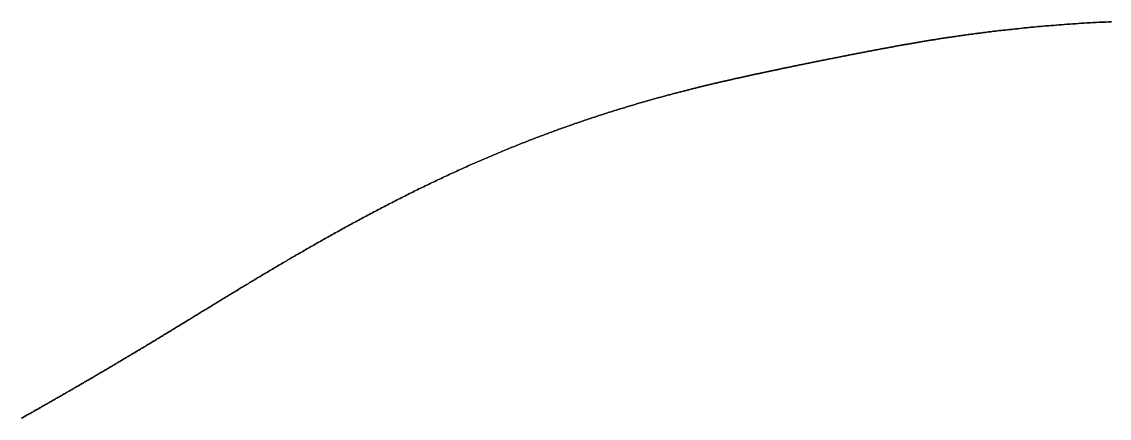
# Model space of a CAD drawing. Header units: inches. Extents: x 130170 to 284068, y 377793 to 804530.
# Drawn here: x 252325.4 to 252410.5, y 753116.8 to 753147.8 of the extents above; entities that cross this region are included whole.
import ezdxf

# ---------------------------------------------------------------- set-up
doc = ezdxf.new("R2010")
doc.units = ezdxf.units.IN
doc.header["$MEASUREMENT"] = 0
doc.layers.add('muni_il', color=7, linetype='Continuous')

msp = doc.modelspace()

# ---------------------------------------------------------------- linework, layer by layer
at = {"layer": 'muni_il'}
for points in [[(252410.719, 753147.85), (252410.477, 753147.84), (252410.236, 753147.829), (252409.996, 753147.818), (252409.757, 753147.807), (252409.519, 753147.795), (252409.282, 753147.782), (252409.048, 753147.769), (252408.814, 753147.756), (252408.583, 753147.742), (252408.354, 753147.727), (252408.126, 753147.713), (252407.901, 753147.698), (252407.678, 753147.683), (252407.457, 753147.667), (252407.238, 753147.651), (252407.021, 753147.635), (252406.807, 753147.619), (252406.595, 753147.603), (252406.386, 753147.586), (252406.179, 753147.569), (252405.975, 753147.553), (252405.773, 753147.536), (252405.574, 753147.519), (252405.377, 753147.501), (252405.182, 753147.484), (252404.99, 753147.467), (252404.801, 753147.449), (252404.614, 753147.432), (252404.429, 753147.414), (252404.247, 753147.397), (252404.068, 753147.379), (252403.891, 753147.361), (252403.716, 753147.344), (252403.544, 753147.326), (252403.374, 753147.308), (252403.206, 753147.291), (252403.041, 753147.273), (252402.878, 753147.256), (252402.718, 753147.238), (252402.559, 753147.221), (252402.403, 753147.204), (252402.25, 753147.186), (252402.098, 753147.169), (252401.948, 753147.152), (252401.801, 753147.135), (252401.656, 753147.117), (252401.513, 753147.1), (252401.372, 753147.083), (252401.233, 753147.067), (252401.096, 753147.05), (252400.961, 753147.033), (252400.828, 753147.016), (252400.697, 753147), (252400.568, 753146.984), (252400.44, 753146.967), (252400.315, 753146.951), (252400.191, 753146.935), (252400.069, 753146.919), (252399.949, 753146.903), (252399.83, 753146.887), (252399.713, 753146.872), (252399.598, 753146.856), (252399.485, 753146.841), (252399.373, 753146.825), (252399.262, 753146.81), (252399.153, 753146.795), (252399.046, 753146.78), (252398.94, 753146.765), (252398.835, 753146.75), (252398.732, 753146.735), (252398.63, 753146.721), (252398.53, 753146.706), (252398.431, 753146.692), (252398.333, 753146.678), (252398.236, 753146.663), (252398.141, 753146.649), (252398.047, 753146.635), (252397.954, 753146.621), (252397.862, 753146.607), (252397.771, 753146.594), (252397.681, 753146.58), (252397.592, 753146.566), (252397.504, 753146.553), (252397.417, 753146.539), (252397.331, 753146.526), (252397.246, 753146.513), (252397.162, 753146.5), (252397.078, 753146.487), (252396.996, 753146.473), (252396.914, 753146.46), (252396.833, 753146.447), (252396.752, 753146.435), (252396.672, 753146.422), (252396.593, 753146.409), (252396.515, 753146.396), (252396.437, 753146.384), (252396.359, 753146.371), (252396.282, 753146.358), (252396.206, 753146.345), (252396.13, 753146.333), (252396.054, 753146.32), (252395.979, 753146.308), (252395.905, 753146.295), (252395.83, 753146.283), (252395.756, 753146.27), (252395.682, 753146.258), (252395.609, 753146.245), (252395.535, 753146.233), (252395.462, 753146.22), (252395.39, 753146.208), (252395.317, 753146.195), (252395.244, 753146.183), (252395.172, 753146.17), (252395.1, 753146.158), (252395.028, 753146.145), (252394.955, 753146.133), (252394.883, 753146.12), (252394.811, 753146.107), (252394.739, 753146.095), (252394.667, 753146.082), (252394.595, 753146.069), (252394.523, 753146.057), (252394.451, 753146.044), (252394.379, 753146.031), (252394.306, 753146.018), (252394.234, 753146.005), (252394.161, 753145.992), (252394.089, 753145.979), (252394.016, 753145.966), (252393.943, 753145.952), (252393.869, 753145.939), (252393.796, 753145.926), (252393.723, 753145.912), (252393.649, 753145.899), (252393.575, 753145.885), (252393.501, 753145.872), (252393.426, 753145.858), (252393.352, 753145.844), (252393.277, 753145.831), (252393.202, 753145.817), (252393.127, 753145.803), (252393.051, 753145.789), (252392.975, 753145.775), (252392.899, 753145.761), (252392.823, 753145.747), (252392.746, 753145.732), (252392.67, 753145.718), (252392.593, 753145.704), (252392.515, 753145.689), (252392.438, 753145.675), (252392.36, 753145.66), (252392.282, 753145.645), (252392.204, 753145.63), (252392.125, 753145.616), (252392.047, 753145.601), (252391.968, 753145.586), (252391.888, 753145.571), (252391.809, 753145.556), (252391.729, 753145.541), (252391.65, 753145.525), (252391.57, 753145.51), (252391.489, 753145.495), (252391.409, 753145.479), (252391.328, 753145.464), (252391.248, 753145.448), (252391.167, 753145.433), (252391.085, 753145.417), (252391.004, 753145.402), (252390.923, 753145.386), (252390.841, 753145.37), (252390.76, 753145.354), (252390.678, 753145.339), (252390.596, 753145.323), (252390.514, 753145.307), (252390.432, 753145.291), (252390.35, 753145.275), (252390.268, 753145.259), (252390.186, 753145.243), (252390.103, 753145.227), (252390.021, 753145.211), (252389.939, 753145.195), (252389.857, 753145.179), (252389.774, 753145.163), (252389.692, 753145.146), (252389.61, 753145.13), (252389.527, 753145.114), (252389.445, 753145.098), (252389.363, 753145.082), (252389.281, 753145.065), (252389.199, 753145.049), (252389.117, 753145.033), (252389.035, 753145.017), (252388.953, 753145.001), (252388.872, 753144.984), (252388.79, 753144.968), (252388.709, 753144.952), (252388.628, 753144.936), (252388.547, 753144.92), (252388.466, 753144.904), (252388.385, 753144.888), (252388.305, 753144.872), (252388.225, 753144.855), (252388.145, 753144.839), (252388.065, 753144.823), (252387.985, 753144.807), (252387.906, 753144.792), (252387.826, 753144.776), (252387.747, 753144.76), (252387.669, 753144.744), (252387.59, 753144.728), (252387.512, 753144.712), (252387.434, 753144.697), (252387.356, 753144.681), (252387.279, 753144.665), (252387.202, 753144.649), (252387.125, 753144.634), (252387.049, 753144.619), (252386.973, 753144.603), (252386.897, 753144.588), (252386.821, 753144.572), (252386.746, 753144.557), (252386.671, 753144.542), (252386.597, 753144.526), (252386.522, 753144.511), (252386.448, 753144.496), (252386.375, 753144.481), (252386.302, 753144.466), (252386.229, 753144.451), (252386.156, 753144.436), (252386.084, 753144.421), (252386.012, 753144.407), (252385.941, 753144.392), (252385.87, 753144.377), (252385.799, 753144.363), (252385.729, 753144.348), (252385.658, 753144.334), (252385.589, 753144.319), (252385.519, 753144.305), (252385.45, 753144.291), (252385.381, 753144.277), (252385.313, 753144.262), (252385.245, 753144.248), (252385.178, 753144.234), (252385.11, 753144.22), (252385.043, 753144.206), (252384.977, 753144.192), (252384.91, 753144.179), (252384.844, 753144.165), (252384.779, 753144.151), (252384.713, 753144.137), (252384.648, 753144.124), (252384.584, 753144.11), (252384.519, 753144.097), (252384.455, 753144.083), (252384.391, 753144.07), (252384.328, 753144.057), (252384.265, 753144.043), (252384.202, 753144.03), (252384.139, 753144.017), (252384.077, 753144.004), (252384.015, 753143.991), (252383.953, 753143.978), (252383.891, 753143.965), (252383.83, 753143.952), (252383.769, 753143.939), (252383.708, 753143.926), (252383.648, 753143.913), (252383.588, 753143.9), (252383.527, 753143.887), (252383.468, 753143.875), (252383.408, 753143.862), (252383.348, 753143.849), (252383.289, 753143.837), (252383.23, 753143.824), (252383.171, 753143.811), (252383.112, 753143.799), (252383.054, 753143.786), (252382.995, 753143.774), (252382.937, 753143.761), (252382.878, 753143.748), (252382.82, 753143.736), (252382.763, 753143.723), (252382.705, 753143.711), (252382.647, 753143.698), (252382.589, 753143.686), (252382.532, 753143.674), (252382.474, 753143.661), (252382.417, 753143.649), (252382.36, 753143.636), (252382.302, 753143.624), (252382.245, 753143.611), (252382.188, 753143.599), (252382.13, 753143.586), (252382.073, 753143.574), (252382.016, 753143.561), (252381.959, 753143.548), (252381.902, 753143.536), (252381.845, 753143.523), (252381.787, 753143.511), (252381.73, 753143.498), (252381.673, 753143.485), (252381.616, 753143.473), (252381.558, 753143.46), (252381.501, 753143.447), (252381.443, 753143.434), (252381.385, 753143.422), (252381.328, 753143.409), (252381.27, 753143.396), (252381.212, 753143.383), (252381.154, 753143.37), (252381.096, 753143.357), (252381.037, 753143.343), (252380.979, 753143.33), (252380.92, 753143.317), (252380.861, 753143.304), (252380.802, 753143.29), (252380.743, 753143.277), (252380.684, 753143.263), (252380.624, 753143.25), (252380.565, 753143.236), (252380.505, 753143.223), (252380.445, 753143.209), (252380.384, 753143.195), (252380.323, 753143.181), (252380.263, 753143.167), (252380.202, 753143.153), (252380.14, 753143.139), (252380.079, 753143.124), (252380.017, 753143.11), (252379.955, 753143.095), (252379.892, 753143.081), (252379.83, 753143.066), (252379.767, 753143.051), (252379.703, 753143.037), (252379.64, 753143.022), (252379.576, 753143.007), (252379.512, 753142.991), (252379.447, 753142.976), (252379.382, 753142.961), (252379.317, 753142.945), (252379.252, 753142.929), (252379.186, 753142.914), (252379.12, 753142.898), (252379.053, 753142.882), (252378.986, 753142.866), (252378.919, 753142.849), (252378.851, 753142.833), (252378.783, 753142.816), (252378.715, 753142.8), (252378.646, 753142.783), (252378.577, 753142.766), (252378.507, 753142.749), (252378.438, 753142.732), (252378.367, 753142.715), (252378.296, 753142.697), (252378.225, 753142.679), (252378.154, 753142.662), (252378.082, 753142.644), (252378.009, 753142.625), (252377.937, 753142.607), (252377.863, 753142.589), (252377.79, 753142.57), (252377.716, 753142.552), (252377.641, 753142.533), (252377.566, 753142.514), (252377.491, 753142.495), (252377.415, 753142.475), (252377.339, 753142.456), (252377.262, 753142.436), (252377.185, 753142.416), (252377.108, 753142.396), (252377.03, 753142.376), (252376.951, 753142.356), (252376.872, 753142.335), (252376.793, 753142.314), (252376.713, 753142.294), (252376.633, 753142.272), (252376.552, 753142.251), (252376.471, 753142.23), (252376.39, 753142.208), (252376.308, 753142.186), (252376.225, 753142.164), (252376.142, 753142.142), (252376.059, 753142.12), (252375.975, 753142.097), (252375.891, 753142.075), (252375.806, 753142.052), (252375.721, 753142.028), (252375.635, 753142.005), (252375.549, 753141.982), (252375.462, 753141.958), (252375.375, 753141.934), (252375.288, 753141.91), (252375.2, 753141.886), (252375.111, 753141.861), (252375.023, 753141.836), (252374.933, 753141.811), (252374.844, 753141.786), (252374.753, 753141.761), (252374.663, 753141.735), (252374.572, 753141.71), (252374.48, 753141.684), (252374.388, 753141.658), (252374.296, 753141.631), (252374.203, 753141.605), (252374.11, 753141.578), (252374.016, 753141.551), (252373.922, 753141.524), (252373.828, 753141.496), (252373.733, 753141.469), (252373.637, 753141.441), (252373.541, 753141.413), (252373.445, 753141.384), (252373.349, 753141.356), (252373.251, 753141.327), (252373.154, 753141.298), (252373.056, 753141.269), (252372.958, 753141.239), (252372.859, 753141.21), (252372.76, 753141.18), (252372.66, 753141.15), (252372.56, 753141.12), (252372.46, 753141.089), (252372.359, 753141.058), (252372.258, 753141.027), (252372.157, 753140.996), (252372.055, 753140.965), (252371.952, 753140.933), (252371.85, 753140.901), (252371.747, 753140.869), (252371.643, 753140.837), (252371.54, 753140.804), (252371.435, 753140.771), (252371.331, 753140.738), (252371.226, 753140.705), (252371.121, 753140.671), (252371.015, 753140.637), (252370.909, 753140.604), (252370.803, 753140.569), (252370.696, 753140.535), (252370.59, 753140.5), (252370.482, 753140.465), (252370.375, 753140.43), (252370.267, 753140.395), (252370.158, 753140.359), (252370.05, 753140.323), (252369.941, 753140.287), (252369.831, 753140.25), (252369.722, 753140.214), (252369.612, 753140.177), (252369.502, 753140.14), (252369.391, 753140.103), (252369.28, 753140.065), (252369.169, 753140.027), (252369.058, 753139.989), (252368.946, 753139.951), (252368.834, 753139.912), (252368.722, 753139.874), (252368.609, 753139.834), (252368.496, 753139.795), (252368.383, 753139.756), (252368.27, 753139.716), (252368.156, 753139.676), (252368.042, 753139.636), (252367.928, 753139.595), (252367.814, 753139.554), (252367.699, 753139.513), (252367.584, 753139.472), (252367.469, 753139.431), (252367.353, 753139.389), (252367.237, 753139.347), (252367.122, 753139.305), (252367.005, 753139.262), (252366.889, 753139.22), (252366.772, 753139.177), (252366.655, 753139.133), (252366.538, 753139.09), (252366.421, 753139.046), (252366.304, 753139.002), (252366.186, 753138.958), (252366.068, 753138.914), (252365.95, 753138.869), (252365.831, 753138.824), (252365.713, 753138.779), (252365.594, 753138.734), (252365.475, 753138.688), (252365.356, 753138.642), (252365.237, 753138.596), (252365.117, 753138.55), (252364.998, 753138.503), (252364.878, 753138.456), (252364.758, 753138.409), (252364.638, 753138.362), (252364.517, 753138.314), (252364.397, 753138.266), (252364.276, 753138.218), (252364.155, 753138.17), (252364.035, 753138.122), (252363.913, 753138.073), (252363.792, 753138.024), (252363.671, 753137.975), (252363.549, 753137.925), (252363.428, 753137.876), (252363.306, 753137.826), (252363.184, 753137.776), (252363.062, 753137.725), (252362.94, 753137.675), (252362.818, 753137.624), (252362.695, 753137.573), (252362.573, 753137.521), (252362.45, 753137.47), (252362.328, 753137.418), (252362.205, 753137.366), (252362.082, 753137.314), (252361.959, 753137.261), (252361.836, 753137.209), (252361.713, 753137.156), (252361.59, 753137.103), (252361.466, 753137.05), (252361.343, 753136.996), (252361.219, 753136.943), (252361.096, 753136.889), (252360.972, 753136.834), (252360.849, 753136.78), (252360.725, 753136.726), (252360.601, 753136.671), (252360.478, 753136.616), (252360.354, 753136.561), (252360.23, 753136.505), (252360.106, 753136.45), (252359.982, 753136.394), (252359.858, 753136.338), (252359.734, 753136.282), (252359.61, 753136.226), (252359.486, 753136.169), (252359.362, 753136.112), (252359.238, 753136.055), (252359.114, 753135.998), (252358.99, 753135.941), (252358.866, 753135.884), (252358.741, 753135.826), (252358.617, 753135.768), (252358.493, 753135.71), (252358.369, 753135.652), (252358.245, 753135.594), (252358.121, 753135.535), (252357.997, 753135.477), (252357.873, 753135.418), (252357.749, 753135.359), (252357.626, 753135.3), (252357.502, 753135.24), (252357.378, 753135.181), (252357.254, 753135.121), (252357.13, 753135.062), (252357.007, 753135.002), (252356.883, 753134.942), (252356.76, 753134.882), (252356.636, 753134.821), (252356.513, 753134.761), (252356.39, 753134.7), (252356.266, 753134.64), (252356.143, 753134.579), (252356.02, 753134.518), (252355.897, 753134.457), (252355.774, 753134.396), (252355.651, 753134.334), (252355.529, 753134.273), (252355.406, 753134.212), (252355.284, 753134.15), (252355.161, 753134.088), (252355.039, 753134.026), (252354.917, 753133.964), (252354.795, 753133.902), (252354.673, 753133.84), (252354.552, 753133.778), (252354.43, 753133.716), (252354.309, 753133.654), (252354.187, 753133.591), (252354.066, 753133.529), (252353.945, 753133.466), (252353.824, 753133.403), (252353.704, 753133.341), (252353.583, 753133.278), (252353.463, 753133.215), (252353.343, 753133.152), (252353.223, 753133.089), (252353.103, 753133.026), (252352.983, 753132.963), (252352.864, 753132.9), (252352.745, 753132.837), (252352.625, 753132.774), (252352.507, 753132.711), (252352.388, 753132.647), (252352.269, 753132.584), (252352.151, 753132.521), (252352.033, 753132.458), (252351.915, 753132.394), (252351.798, 753132.331), (252351.68, 753132.268), (252351.563, 753132.204), (252351.446, 753132.141), (252351.33, 753132.078), (252351.213, 753132.014), (252351.097, 753131.951), (252350.981, 753131.887), (252350.865, 753131.824), (252350.75, 753131.761), (252350.634, 753131.697), (252350.519, 753131.634), (252350.405, 753131.571), (252350.29, 753131.508), (252350.176, 753131.444), (252350.062, 753131.381), (252349.948, 753131.318), (252349.835, 753131.255), (252349.722, 753131.192), (252349.609, 753131.129), (252349.496, 753131.066), (252349.384, 753131.003), (252349.272, 753130.94), (252349.16, 753130.877), (252349.049, 753130.815), (252348.938, 753130.752), (252348.827, 753130.689), (252348.716, 753130.627), (252348.606, 753130.564), (252348.496, 753130.502), (252348.386, 753130.439), (252348.277, 753130.377), (252348.168, 753130.315), (252348.059, 753130.253), (252347.951, 753130.191), (252347.843, 753130.129), (252347.735, 753130.067), (252347.627, 753130.005), (252347.52, 753129.943), (252347.413, 753129.882), (252347.307, 753129.821), (252347.2, 753129.759), (252347.094, 753129.698), (252346.989, 753129.637), (252346.884, 753129.576), (252346.779, 753129.515), (252346.674, 753129.454), (252346.57, 753129.393), (252346.466, 753129.333), (252346.362, 753129.272), (252346.259, 753129.212), (252346.156, 753129.151), (252346.053, 753129.091), (252345.951, 753129.031), (252345.849, 753128.971), (252345.747, 753128.912), (252345.646, 753128.852), (252345.545, 753128.793), (252345.445, 753128.733), (252345.344, 753128.674), (252345.244, 753128.615), (252345.145, 753128.556), (252345.045, 753128.497), (252344.947, 753128.438), (252344.848, 753128.38), (252344.75, 753128.321), (252344.652, 753128.263), (252344.554, 753128.205), (252344.457, 753128.147), (252344.36, 753128.089), (252344.263, 753128.032), (252344.167, 753127.974), (252344.071, 753127.917), (252343.975, 753127.86), (252343.88, 753127.803), (252343.785, 753127.746), (252343.69, 753127.689), (252343.596, 753127.632), (252343.502, 753127.576), (252343.409, 753127.519), (252343.315, 753127.463), (252343.222, 753127.407), (252343.129, 753127.351), (252343.037, 753127.296), (252342.945, 753127.24), (252342.853, 753127.185), (252342.762, 753127.13), (252342.671, 753127.075), (252342.58, 753127.02), (252342.489, 753126.965), (252342.399, 753126.91), (252342.309, 753126.856), (252342.22, 753126.801), (252342.131, 753126.747), (252342.042, 753126.693), (252341.953, 753126.64), (252341.865, 753126.586), (252341.776, 753126.532), (252341.689, 753126.479), (252341.601, 753126.426), (252341.514, 753126.373), (252341.427, 753126.32), (252341.34, 753126.267), (252341.254, 753126.214), (252341.168, 753126.162), (252341.082, 753126.11), (252340.997, 753126.057), (252340.911, 753126.005), (252340.826, 753125.954), (252340.742, 753125.902), (252340.657, 753125.85), (252340.573, 753125.799), (252340.489, 753125.748), (252340.405, 753125.696), (252340.322, 753125.645), (252340.239, 753125.595), (252340.156, 753125.544), (252340.073, 753125.493), (252339.99, 753125.443), (252339.908, 753125.393), (252339.826, 753125.342), (252339.744, 753125.292), (252339.663, 753125.242), (252339.581, 753125.193), (252339.5, 753125.143), (252339.419, 753125.094), (252339.339, 753125.044), (252339.258, 753124.995), (252339.178, 753124.946), (252339.098, 753124.897), (252339.018, 753124.848), (252338.939, 753124.799), (252338.859, 753124.751), (252338.78, 753124.702), (252338.701, 753124.654), (252338.622, 753124.606), (252338.543, 753124.558), (252338.465, 753124.51), (252338.386, 753124.462), (252338.308, 753124.414), (252338.23, 753124.366), (252338.152, 753124.319), (252338.075, 753124.271), (252337.997, 753124.224), (252337.92, 753124.177), (252337.843, 753124.13), (252337.766, 753124.082), (252337.689, 753124.036), (252337.612, 753123.989), (252337.536, 753123.942), (252337.459, 753123.895), (252337.383, 753123.849), (252337.307, 753123.802), (252337.23, 753123.756), (252337.155, 753123.71), (252337.079, 753123.664), (252337.003, 753123.618), (252336.928, 753123.572), (252336.852, 753123.526), (252336.777, 753123.48), (252336.702, 753123.434), (252336.627, 753123.388), (252336.552, 753123.343), (252336.477, 753123.297), (252336.402, 753123.252), (252336.327, 753123.207), (252336.253, 753123.161), (252336.178, 753123.116), (252336.104, 753123.071), (252336.029, 753123.026), (252335.955, 753122.981), (252335.881, 753122.936), (252335.807, 753122.891), (252335.732, 753122.846), (252335.659, 753122.802), (252335.585, 753122.757), (252335.511, 753122.713), (252335.437, 753122.668), (252335.363, 753122.623), (252335.29, 753122.579), (252335.216, 753122.535), (252335.143, 753122.49), (252335.069, 753122.446), (252334.996, 753122.402), (252334.922, 753122.358), (252334.849, 753122.314), (252334.776, 753122.269), (252334.702, 753122.225), (252334.629, 753122.181), (252334.556, 753122.138), (252334.483, 753122.094), (252334.41, 753122.05), (252334.337, 753122.006), (252334.263, 753121.962), (252334.19, 753121.918), (252334.117, 753121.875), (252334.044, 753121.831), (252333.971, 753121.787), (252333.898, 753121.744), (252333.825, 753121.7), (252333.753, 753121.657), (252333.68, 753121.613), (252333.607, 753121.57), (252333.534, 753121.526), (252333.461, 753121.483), (252333.388, 753121.44), (252333.315, 753121.396), (252333.242, 753121.353), (252333.169, 753121.309), (252333.097, 753121.266), (252333.024, 753121.223), (252332.951, 753121.18), (252332.878, 753121.137), (252332.805, 753121.093), (252332.732, 753121.05), (252332.659, 753121.007), (252332.586, 753120.964), (252332.514, 753120.921), (252332.441, 753120.878), (252332.368, 753120.835), (252332.295, 753120.792), (252332.222, 753120.749), (252332.149, 753120.706), (252332.076, 753120.662), (252332.003, 753120.62), (252331.93, 753120.577), (252331.857, 753120.534), (252331.784, 753120.491), (252331.711, 753120.448), (252331.638, 753120.405), (252331.565, 753120.362), (252331.492, 753120.319), (252331.418, 753120.276), (252331.345, 753120.233), (252331.272, 753120.19), (252331.199, 753120.147), (252331.126, 753120.105), (252331.052, 753120.062), (252330.979, 753120.019), (252330.906, 753119.976), (252330.832, 753119.933), (252330.759, 753119.89), (252330.686, 753119.848), (252330.612, 753119.805), (252330.539, 753119.762), (252330.465, 753119.719), (252330.392, 753119.676), (252330.318, 753119.634), (252330.245, 753119.591), (252330.171, 753119.548), (252330.098, 753119.505), (252330.024, 753119.463), (252329.95, 753119.42), (252329.877, 753119.377), (252329.803, 753119.334), (252329.729, 753119.292), (252329.655, 753119.249), (252329.581, 753119.206), (252329.508, 753119.163), (252329.434, 753119.121), (252329.36, 753119.078), (252329.286, 753119.035), (252329.212, 753118.993), (252329.138, 753118.95), (252329.064, 753118.907), (252328.99, 753118.864), (252328.916, 753118.822), (252328.841, 753118.779), (252328.767, 753118.737), (252328.693, 753118.694), (252328.619, 753118.651), (252328.545, 753118.608), (252328.47, 753118.566), (252328.396, 753118.523), (252328.322, 753118.481), (252328.247, 753118.438), (252328.173, 753118.395), (252328.098, 753118.353), (252328.024, 753118.31), (252327.949, 753118.267), (252327.875, 753118.225), (252327.8, 753118.182), (252327.725, 753118.139), (252327.651, 753118.097), (252327.576, 753118.054), (252327.501, 753118.011), (252327.427, 753117.969), (252327.352, 753117.926), (252327.277, 753117.884), (252327.202, 753117.841), (252327.127, 753117.798), (252327.052, 753117.756), (252326.977, 753117.713), (252326.902, 753117.671), (252326.827, 753117.628), (252326.752, 753117.586), (252326.677, 753117.543), (252326.602, 753117.5), (252326.527, 753117.458), (252326.452, 753117.415), (252326.377, 753117.373), (252326.302, 753117.33), (252326.226, 753117.288), (252326.151, 753117.245), (252326.076, 753117.203), (252326.001, 753117.16), (252325.925, 753117.117), (252325.85, 753117.075), (252325.774, 753117.032), (252325.699, 753116.99), (252325.623, 753116.947), (252325.548, 753116.905), (252325.472, 753116.862), (252325.397, 753116.82)], [(252325.397, 753116.82), (252325.472, 753116.862), (252325.548, 753116.905), (252325.623, 753116.947), (252325.699, 753116.99), (252325.774, 753117.032), (252325.85, 753117.075), (252325.925, 753117.117), (252326.001, 753117.16), (252326.076, 753117.203), (252326.151, 753117.245), (252326.226, 753117.288), (252326.302, 753117.33), (252326.377, 753117.373), (252326.452, 753117.415), (252326.527, 753117.458), (252326.602, 753117.5), (252326.677, 753117.543), (252326.752, 753117.586), (252326.827, 753117.628), (252326.902, 753117.671), (252326.977, 753117.713), (252327.052, 753117.756), (252327.127, 753117.798), (252327.202, 753117.841), (252327.277, 753117.884), (252327.352, 753117.926), (252327.427, 753117.969), (252327.501, 753118.011), (252327.576, 753118.054), (252327.651, 753118.097), (252327.725, 753118.139), (252327.8, 753118.182), (252327.875, 753118.225), (252327.949, 753118.267), (252328.024, 753118.31), (252328.098, 753118.353), (252328.173, 753118.395), (252328.247, 753118.438), (252328.322, 753118.481), (252328.396, 753118.523), (252328.47, 753118.566), (252328.545, 753118.608), (252328.619, 753118.651), (252328.693, 753118.694), (252328.767, 753118.737), (252328.841, 753118.779), (252328.916, 753118.822), (252328.99, 753118.864), (252329.064, 753118.907), (252329.138, 753118.95), (252329.212, 753118.993), (252329.286, 753119.035), (252329.36, 753119.078), (252329.434, 753119.121), (252329.508, 753119.163), (252329.581, 753119.206), (252329.655, 753119.249), (252329.729, 753119.292), (252329.803, 753119.334), (252329.877, 753119.377), (252329.95, 753119.42), (252330.024, 753119.463), (252330.098, 753119.505), (252330.171, 753119.548), (252330.245, 753119.591), (252330.318, 753119.634), (252330.392, 753119.676), (252330.465, 753119.719), (252330.539, 753119.762), (252330.612, 753119.805), (252330.686, 753119.848), (252330.759, 753119.89), (252330.832, 753119.933), (252330.906, 753119.976), (252330.979, 753120.019), (252331.052, 753120.062), (252331.126, 753120.105), (252331.199, 753120.147), (252331.272, 753120.19), (252331.345, 753120.233), (252331.418, 753120.276), (252331.492, 753120.319), (252331.565, 753120.362), (252331.638, 753120.405), (252331.711, 753120.448), (252331.784, 753120.491), (252331.857, 753120.534), (252331.93, 753120.577), (252332.003, 753120.62), (252332.076, 753120.662), (252332.149, 753120.706), (252332.222, 753120.749), (252332.295, 753120.792), (252332.368, 753120.835), (252332.441, 753120.878), (252332.514, 753120.921), (252332.586, 753120.964), (252332.659, 753121.007), (252332.732, 753121.05), (252332.805, 753121.093), (252332.878, 753121.137), (252332.951, 753121.18), (252333.024, 753121.223), (252333.097, 753121.266), (252333.169, 753121.309), (252333.242, 753121.353), (252333.315, 753121.396), (252333.388, 753121.44), (252333.461, 753121.483), (252333.534, 753121.526), (252333.607, 753121.57), (252333.68, 753121.613), (252333.753, 753121.657), (252333.825, 753121.7), (252333.898, 753121.744), (252333.971, 753121.787), (252334.044, 753121.831), (252334.117, 753121.875), (252334.19, 753121.918), (252334.263, 753121.962), (252334.337, 753122.006), (252334.41, 753122.05), (252334.483, 753122.094), (252334.556, 753122.138), (252334.629, 753122.181), (252334.702, 753122.225), (252334.776, 753122.269), (252334.849, 753122.314), (252334.922, 753122.358), (252334.996, 753122.402), (252335.069, 753122.446), (252335.143, 753122.49), (252335.216, 753122.535), (252335.29, 753122.579), (252335.363, 753122.623), (252335.437, 753122.668), (252335.511, 753122.713), (252335.585, 753122.757), (252335.659, 753122.802), (252335.732, 753122.846), (252335.807, 753122.891), (252335.881, 753122.936), (252335.955, 753122.981), (252336.029, 753123.026), (252336.104, 753123.071), (252336.178, 753123.116), (252336.253, 753123.161), (252336.327, 753123.207), (252336.402, 753123.252), (252336.477, 753123.297), (252336.552, 753123.343), (252336.627, 753123.388), (252336.702, 753123.434), (252336.777, 753123.48), (252336.852, 753123.526), (252336.928, 753123.572), (252337.003, 753123.618), (252337.079, 753123.664), (252337.155, 753123.71), (252337.23, 753123.756), (252337.307, 753123.802), (252337.383, 753123.849), (252337.459, 753123.895), (252337.536, 753123.942), (252337.612, 753123.989), (252337.689, 753124.036), (252337.766, 753124.082), (252337.843, 753124.13), (252337.92, 753124.177), (252337.997, 753124.224), (252338.075, 753124.271), (252338.152, 753124.319), (252338.23, 753124.366), (252338.308, 753124.414), (252338.386, 753124.462), (252338.465, 753124.51), (252338.543, 753124.558), (252338.622, 753124.606), (252338.701, 753124.654), (252338.78, 753124.702), (252338.859, 753124.751), (252338.939, 753124.799), (252339.018, 753124.848), (252339.098, 753124.897), (252339.178, 753124.946), (252339.258, 753124.995), (252339.339, 753125.044), (252339.419, 753125.094), (252339.5, 753125.143), (252339.581, 753125.193), (252339.663, 753125.242), (252339.744, 753125.292), (252339.826, 753125.342), (252339.908, 753125.393), (252339.99, 753125.443), (252340.073, 753125.493), (252340.156, 753125.544), (252340.239, 753125.595), (252340.322, 753125.645), (252340.405, 753125.696), (252340.489, 753125.748), (252340.573, 753125.799), (252340.657, 753125.85), (252340.742, 753125.902), (252340.826, 753125.954), (252340.911, 753126.005), (252340.997, 753126.057), (252341.082, 753126.11), (252341.168, 753126.162), (252341.254, 753126.214), (252341.34, 753126.267), (252341.427, 753126.32), (252341.514, 753126.373), (252341.601, 753126.426), (252341.689, 753126.479), (252341.776, 753126.532), (252341.865, 753126.586), (252341.953, 753126.64), (252342.042, 753126.693), (252342.131, 753126.747), (252342.22, 753126.801), (252342.309, 753126.856), (252342.399, 753126.91), (252342.489, 753126.965), (252342.58, 753127.02), (252342.671, 753127.075), (252342.762, 753127.13), (252342.853, 753127.185), (252342.945, 753127.24), (252343.037, 753127.296), (252343.129, 753127.351), (252343.222, 753127.407), (252343.315, 753127.463), (252343.409, 753127.519), (252343.502, 753127.576), (252343.596, 753127.632), (252343.69, 753127.689), (252343.785, 753127.746), (252343.88, 753127.803), (252343.975, 753127.86), (252344.071, 753127.917), (252344.167, 753127.974), (252344.263, 753128.032), (252344.36, 753128.089), (252344.457, 753128.147), (252344.554, 753128.205), (252344.652, 753128.263), (252344.75, 753128.321), (252344.848, 753128.38), (252344.947, 753128.438), (252345.045, 753128.497), (252345.145, 753128.556), (252345.244, 753128.615), (252345.344, 753128.674), (252345.445, 753128.733), (252345.545, 753128.793), (252345.646, 753128.852), (252345.747, 753128.912), (252345.849, 753128.971), (252345.951, 753129.031), (252346.053, 753129.091), (252346.156, 753129.151), (252346.259, 753129.212), (252346.362, 753129.272), (252346.466, 753129.333), (252346.57, 753129.393), (252346.674, 753129.454), (252346.779, 753129.515), (252346.884, 753129.576), (252346.989, 753129.637), (252347.094, 753129.698), (252347.2, 753129.759), (252347.307, 753129.821), (252347.413, 753129.882), (252347.52, 753129.943), (252347.627, 753130.005), (252347.735, 753130.067), (252347.843, 753130.129), (252347.951, 753130.191), (252348.059, 753130.253), (252348.168, 753130.315), (252348.277, 753130.377), (252348.386, 753130.439), (252348.496, 753130.502), (252348.606, 753130.564), (252348.716, 753130.627), (252348.827, 753130.689), (252348.938, 753130.752), (252349.049, 753130.815), (252349.16, 753130.877), (252349.272, 753130.94), (252349.384, 753131.003), (252349.496, 753131.066), (252349.609, 753131.129), (252349.722, 753131.192), (252349.835, 753131.255), (252349.948, 753131.318), (252350.062, 753131.381), (252350.176, 753131.444), (252350.29, 753131.508), (252350.405, 753131.571), (252350.519, 753131.634), (252350.634, 753131.697), (252350.75, 753131.761), (252350.865, 753131.824), (252350.981, 753131.887), (252351.097, 753131.951), (252351.213, 753132.014), (252351.33, 753132.078), (252351.446, 753132.141), (252351.563, 753132.204), (252351.68, 753132.268), (252351.798, 753132.331), (252351.915, 753132.394), (252352.033, 753132.458), (252352.151, 753132.521), (252352.269, 753132.584), (252352.388, 753132.647), (252352.507, 753132.711), (252352.625, 753132.774), (252352.745, 753132.837), (252352.864, 753132.9), (252352.983, 753132.963), (252353.103, 753133.026), (252353.223, 753133.089), (252353.343, 753133.152), (252353.463, 753133.215), (252353.583, 753133.278), (252353.704, 753133.341), (252353.824, 753133.403), (252353.945, 753133.466), (252354.066, 753133.529), (252354.187, 753133.591), (252354.309, 753133.654), (252354.43, 753133.716), (252354.552, 753133.778), (252354.673, 753133.84), (252354.795, 753133.902), (252354.917, 753133.964), (252355.039, 753134.026), (252355.161, 753134.088), (252355.284, 753134.15), (252355.406, 753134.212), (252355.529, 753134.273), (252355.651, 753134.334), (252355.774, 753134.396), (252355.897, 753134.457), (252356.02, 753134.518), (252356.143, 753134.579), (252356.266, 753134.64), (252356.39, 753134.7), (252356.513, 753134.761), (252356.636, 753134.821), (252356.76, 753134.882), (252356.883, 753134.942), (252357.007, 753135.002), (252357.13, 753135.062), (252357.254, 753135.121), (252357.378, 753135.181), (252357.502, 753135.24), (252357.626, 753135.3), (252357.749, 753135.359), (252357.873, 753135.418), (252357.997, 753135.477), (252358.121, 753135.535), (252358.245, 753135.594), (252358.369, 753135.652), (252358.493, 753135.71), (252358.617, 753135.768), (252358.741, 753135.826), (252358.866, 753135.884), (252358.99, 753135.941), (252359.114, 753135.998), (252359.238, 753136.055), (252359.362, 753136.112), (252359.486, 753136.169), (252359.61, 753136.226), (252359.734, 753136.282), (252359.858, 753136.338), (252359.982, 753136.394), (252360.106, 753136.45), (252360.23, 753136.505), (252360.354, 753136.561), (252360.478, 753136.616), (252360.601, 753136.671), (252360.725, 753136.726), (252360.849, 753136.78), (252360.972, 753136.834), (252361.096, 753136.889), (252361.219, 753136.943), (252361.343, 753136.996), (252361.466, 753137.05), (252361.59, 753137.103), (252361.713, 753137.156), (252361.836, 753137.209), (252361.959, 753137.261), (252362.082, 753137.314), (252362.205, 753137.366), (252362.328, 753137.418), (252362.45, 753137.47), (252362.573, 753137.521), (252362.695, 753137.573), (252362.818, 753137.624), (252362.94, 753137.675), (252363.062, 753137.725), (252363.184, 753137.776), (252363.306, 753137.826), (252363.428, 753137.876), (252363.549, 753137.925), (252363.671, 753137.975), (252363.792, 753138.024), (252363.913, 753138.073), (252364.035, 753138.122), (252364.155, 753138.17), (252364.276, 753138.218), (252364.397, 753138.266), (252364.517, 753138.314), (252364.638, 753138.362), (252364.758, 753138.409), (252364.878, 753138.456), (252364.998, 753138.503), (252365.117, 753138.55), (252365.237, 753138.596), (252365.356, 753138.642), (252365.475, 753138.688), (252365.594, 753138.734), (252365.713, 753138.779), (252365.831, 753138.824), (252365.95, 753138.869), (252366.068, 753138.914), (252366.186, 753138.958), (252366.304, 753139.002), (252366.421, 753139.046), (252366.538, 753139.09), (252366.655, 753139.133), (252366.772, 753139.177), (252366.889, 753139.22), (252367.005, 753139.262), (252367.122, 753139.305), (252367.237, 753139.347), (252367.353, 753139.389), (252367.469, 753139.431), (252367.584, 753139.472), (252367.699, 753139.513), (252367.814, 753139.554), (252367.928, 753139.595), (252368.042, 753139.636), (252368.156, 753139.676), (252368.27, 753139.716), (252368.383, 753139.756), (252368.496, 753139.795), (252368.609, 753139.834), (252368.722, 753139.874), (252368.834, 753139.912), (252368.946, 753139.951), (252369.058, 753139.989), (252369.169, 753140.027), (252369.28, 753140.065), (252369.391, 753140.103), (252369.502, 753140.14), (252369.612, 753140.177), (252369.722, 753140.214), (252369.831, 753140.25), (252369.941, 753140.287), (252370.05, 753140.323), (252370.158, 753140.359), (252370.267, 753140.395), (252370.375, 753140.43), (252370.482, 753140.465), (252370.59, 753140.5), (252370.696, 753140.535), (252370.803, 753140.569), (252370.909, 753140.604), (252371.015, 753140.637), (252371.121, 753140.671), (252371.226, 753140.705), (252371.331, 753140.738), (252371.435, 753140.771), (252371.54, 753140.804), (252371.643, 753140.837), (252371.747, 753140.869), (252371.85, 753140.901), (252371.952, 753140.933), (252372.055, 753140.965), (252372.157, 753140.996), (252372.258, 753141.027), (252372.359, 753141.058), (252372.46, 753141.089), (252372.56, 753141.12), (252372.66, 753141.15), (252372.76, 753141.18), (252372.859, 753141.21), (252372.958, 753141.239), (252373.056, 753141.269), (252373.154, 753141.298), (252373.251, 753141.327), (252373.349, 753141.356), (252373.445, 753141.384), (252373.541, 753141.413), (252373.637, 753141.441), (252373.733, 753141.469), (252373.828, 753141.496), (252373.922, 753141.524), (252374.016, 753141.551), (252374.11, 753141.578), (252374.203, 753141.605), (252374.296, 753141.631), (252374.388, 753141.658), (252374.48, 753141.684), (252374.572, 753141.71), (252374.663, 753141.735), (252374.753, 753141.761), (252374.844, 753141.786), (252374.933, 753141.811), (252375.023, 753141.836), (252375.111, 753141.861), (252375.2, 753141.886), (252375.288, 753141.91), (252375.375, 753141.934), (252375.462, 753141.958), (252375.549, 753141.982), (252375.635, 753142.005), (252375.721, 753142.028), (252375.806, 753142.052), (252375.891, 753142.075), (252375.975, 753142.097), (252376.059, 753142.12), (252376.142, 753142.142), (252376.225, 753142.164), (252376.308, 753142.186), (252376.39, 753142.208), (252376.471, 753142.23), (252376.552, 753142.251), (252376.633, 753142.272), (252376.713, 753142.294), (252376.793, 753142.314), (252376.872, 753142.335), (252376.951, 753142.356), (252377.03, 753142.376), (252377.108, 753142.396), (252377.185, 753142.416), (252377.262, 753142.436), (252377.339, 753142.456), (252377.415, 753142.475), (252377.491, 753142.495), (252377.566, 753142.514), (252377.641, 753142.533), (252377.716, 753142.552), (252377.79, 753142.57), (252377.863, 753142.589), (252377.937, 753142.607), (252378.009, 753142.625), (252378.082, 753142.644), (252378.154, 753142.662), (252378.225, 753142.679), (252378.296, 753142.697), (252378.367, 753142.715), (252378.438, 753142.732), (252378.507, 753142.749), (252378.577, 753142.766), (252378.646, 753142.783), (252378.715, 753142.8), (252378.783, 753142.816), (252378.851, 753142.833), (252378.919, 753142.849), (252378.986, 753142.866), (252379.053, 753142.882), (252379.12, 753142.898), (252379.186, 753142.914), (252379.252, 753142.929), (252379.317, 753142.945), (252379.382, 753142.961), (252379.447, 753142.976), (252379.512, 753142.991), (252379.576, 753143.007), (252379.64, 753143.022), (252379.703, 753143.037), (252379.767, 753143.051), (252379.83, 753143.066), (252379.892, 753143.081), (252379.955, 753143.095), (252380.017, 753143.11), (252380.079, 753143.124), (252380.14, 753143.139), (252380.202, 753143.153), (252380.263, 753143.167), (252380.323, 753143.181), (252380.384, 753143.195), (252380.445, 753143.209), (252380.505, 753143.223), (252380.565, 753143.236), (252380.624, 753143.25), (252380.684, 753143.263), (252380.743, 753143.277), (252380.802, 753143.29), (252380.861, 753143.304), (252380.92, 753143.317), (252380.979, 753143.33), (252381.037, 753143.343), (252381.096, 753143.357), (252381.154, 753143.37), (252381.212, 753143.383), (252381.27, 753143.396), (252381.328, 753143.409), (252381.385, 753143.422), (252381.443, 753143.434), (252381.501, 753143.447), (252381.558, 753143.46), (252381.616, 753143.473), (252381.673, 753143.485), (252381.73, 753143.498), (252381.787, 753143.511), (252381.845, 753143.523), (252381.902, 753143.536), (252381.959, 753143.548), (252382.016, 753143.561), (252382.073, 753143.574), (252382.13, 753143.586), (252382.188, 753143.599), (252382.245, 753143.611), (252382.302, 753143.624), (252382.36, 753143.636), (252382.417, 753143.649), (252382.474, 753143.661), (252382.532, 753143.674), (252382.589, 753143.686), (252382.647, 753143.698), (252382.705, 753143.711), (252382.763, 753143.723), (252382.82, 753143.736), (252382.878, 753143.748), (252382.937, 753143.761), (252382.995, 753143.774), (252383.054, 753143.786), (252383.112, 753143.799), (252383.171, 753143.811), (252383.23, 753143.824), (252383.289, 753143.837), (252383.348, 753143.849), (252383.408, 753143.862), (252383.468, 753143.875), (252383.527, 753143.887), (252383.588, 753143.9), (252383.648, 753143.913), (252383.708, 753143.926), (252383.769, 753143.939), (252383.83, 753143.952), (252383.891, 753143.965), (252383.953, 753143.978), (252384.015, 753143.991), (252384.077, 753144.004), (252384.139, 753144.017), (252384.202, 753144.03), (252384.265, 753144.043), (252384.328, 753144.057), (252384.391, 753144.07), (252384.455, 753144.083), (252384.519, 753144.097), (252384.584, 753144.11), (252384.648, 753144.124), (252384.713, 753144.137), (252384.779, 753144.151), (252384.844, 753144.165), (252384.91, 753144.179), (252384.977, 753144.192), (252385.043, 753144.206), (252385.11, 753144.22), (252385.178, 753144.234), (252385.245, 753144.248), (252385.313, 753144.262), (252385.381, 753144.277), (252385.45, 753144.291), (252385.519, 753144.305), (252385.589, 753144.319), (252385.658, 753144.334), (252385.729, 753144.348), (252385.799, 753144.363), (252385.87, 753144.377), (252385.941, 753144.392), (252386.012, 753144.407), (252386.084, 753144.421), (252386.156, 753144.436), (252386.229, 753144.451), (252386.302, 753144.466), (252386.375, 753144.481), (252386.448, 753144.496), (252386.522, 753144.511), (252386.597, 753144.526), (252386.671, 753144.542), (252386.746, 753144.557), (252386.821, 753144.572), (252386.897, 753144.588), (252386.973, 753144.603), (252387.049, 753144.619), (252387.125, 753144.634), (252387.202, 753144.649), (252387.279, 753144.665), (252387.356, 753144.681), (252387.434, 753144.697), (252387.512, 753144.712), (252387.59, 753144.728), (252387.669, 753144.744), (252387.747, 753144.76), (252387.826, 753144.776), (252387.906, 753144.792), (252387.985, 753144.807), (252388.065, 753144.823), (252388.145, 753144.839), (252388.225, 753144.855), (252388.305, 753144.872), (252388.385, 753144.888), (252388.466, 753144.904), (252388.547, 753144.92), (252388.628, 753144.936), (252388.709, 753144.952), (252388.79, 753144.968), (252388.872, 753144.984), (252388.953, 753145.001), (252389.035, 753145.017), (252389.117, 753145.033), (252389.199, 753145.049), (252389.281, 753145.065), (252389.363, 753145.082), (252389.445, 753145.098), (252389.527, 753145.114), (252389.61, 753145.13), (252389.692, 753145.146), (252389.774, 753145.163), (252389.857, 753145.179), (252389.939, 753145.195), (252390.021, 753145.211), (252390.103, 753145.227), (252390.186, 753145.243), (252390.268, 753145.259), (252390.35, 753145.275), (252390.432, 753145.291), (252390.514, 753145.307), (252390.596, 753145.323), (252390.678, 753145.339), (252390.76, 753145.354), (252390.841, 753145.37), (252390.923, 753145.386), (252391.004, 753145.402), (252391.085, 753145.417), (252391.167, 753145.433), (252391.248, 753145.448), (252391.328, 753145.464), (252391.409, 753145.479), (252391.489, 753145.495), (252391.57, 753145.51), (252391.65, 753145.525), (252391.729, 753145.541), (252391.809, 753145.556), (252391.888, 753145.571), (252391.968, 753145.586), (252392.047, 753145.601), (252392.125, 753145.616), (252392.204, 753145.63), (252392.282, 753145.645), (252392.36, 753145.66), (252392.438, 753145.675), (252392.515, 753145.689), (252392.593, 753145.704), (252392.67, 753145.718), (252392.746, 753145.732), (252392.823, 753145.747), (252392.899, 753145.761), (252392.975, 753145.775), (252393.051, 753145.789), (252393.127, 753145.803), (252393.202, 753145.817), (252393.277, 753145.831), (252393.352, 753145.844), (252393.426, 753145.858), (252393.501, 753145.872), (252393.575, 753145.885), (252393.649, 753145.899), (252393.723, 753145.912), (252393.796, 753145.926), (252393.869, 753145.939), (252393.943, 753145.952), (252394.016, 753145.966), (252394.089, 753145.979), (252394.161, 753145.992), (252394.234, 753146.005), (252394.306, 753146.018), (252394.379, 753146.031), (252394.451, 753146.044), (252394.523, 753146.057), (252394.595, 753146.069), (252394.667, 753146.082), (252394.739, 753146.095), (252394.811, 753146.107), (252394.883, 753146.12), (252394.955, 753146.133), (252395.028, 753146.145), (252395.1, 753146.158), (252395.172, 753146.17), (252395.244, 753146.183), (252395.317, 753146.195), (252395.39, 753146.208), (252395.462, 753146.22), (252395.535, 753146.233), (252395.609, 753146.245), (252395.682, 753146.258), (252395.756, 753146.27), (252395.83, 753146.283), (252395.905, 753146.295), (252395.979, 753146.308), (252396.054, 753146.32), (252396.13, 753146.333), (252396.206, 753146.345), (252396.282, 753146.358), (252396.359, 753146.371), (252396.437, 753146.384), (252396.515, 753146.396), (252396.593, 753146.409), (252396.672, 753146.422), (252396.752, 753146.435), (252396.833, 753146.447), (252396.914, 753146.46), (252396.996, 753146.473), (252397.078, 753146.487), (252397.162, 753146.5), (252397.246, 753146.513), (252397.331, 753146.526), (252397.417, 753146.539), (252397.504, 753146.553), (252397.592, 753146.566), (252397.681, 753146.58), (252397.771, 753146.594), (252397.862, 753146.607), (252397.954, 753146.621), (252398.047, 753146.635), (252398.141, 753146.649), (252398.236, 753146.663), (252398.333, 753146.678), (252398.431, 753146.692), (252398.53, 753146.706), (252398.63, 753146.721), (252398.732, 753146.735), (252398.835, 753146.75), (252398.94, 753146.765), (252399.046, 753146.78), (252399.153, 753146.795), (252399.262, 753146.81), (252399.373, 753146.825), (252399.485, 753146.841), (252399.598, 753146.856), (252399.713, 753146.872), (252399.83, 753146.887), (252399.949, 753146.903), (252400.069, 753146.919), (252400.191, 753146.935), (252400.315, 753146.951), (252400.44, 753146.967), (252400.568, 753146.984), (252400.697, 753147), (252400.828, 753147.016), (252400.961, 753147.033), (252401.096, 753147.05), (252401.233, 753147.067), (252401.372, 753147.083), (252401.513, 753147.1), (252401.656, 753147.117), (252401.801, 753147.135), (252401.948, 753147.152), (252402.098, 753147.169), (252402.25, 753147.186), (252402.403, 753147.204), (252402.559, 753147.221), (252402.718, 753147.238), (252402.878, 753147.256), (252403.041, 753147.273), (252403.206, 753147.291), (252403.374, 753147.308), (252403.544, 753147.326), (252403.716, 753147.344), (252403.891, 753147.361), (252404.068, 753147.379), (252404.247, 753147.397), (252404.429, 753147.414), (252404.614, 753147.432), (252404.801, 753147.449), (252404.99, 753147.467), (252405.182, 753147.484), (252405.377, 753147.501), (252405.574, 753147.519), (252405.773, 753147.536), (252405.975, 753147.553), (252406.179, 753147.569), (252406.386, 753147.586), (252406.595, 753147.603), (252406.807, 753147.619), (252407.021, 753147.635), (252407.238, 753147.651), (252407.457, 753147.667), (252407.678, 753147.683), (252407.901, 753147.698), (252408.126, 753147.713), (252408.354, 753147.727), (252408.583, 753147.742), (252408.814, 753147.756), (252409.048, 753147.769), (252409.282, 753147.782), (252409.519, 753147.795), (252409.757, 753147.807), (252409.996, 753147.818), (252410.236, 753147.829), (252410.477, 753147.84), (252410.719, 753147.85)]]:
    msp.add_lwpolyline(points, dxfattribs=at)

doc.saveas('drawing.dxf')
